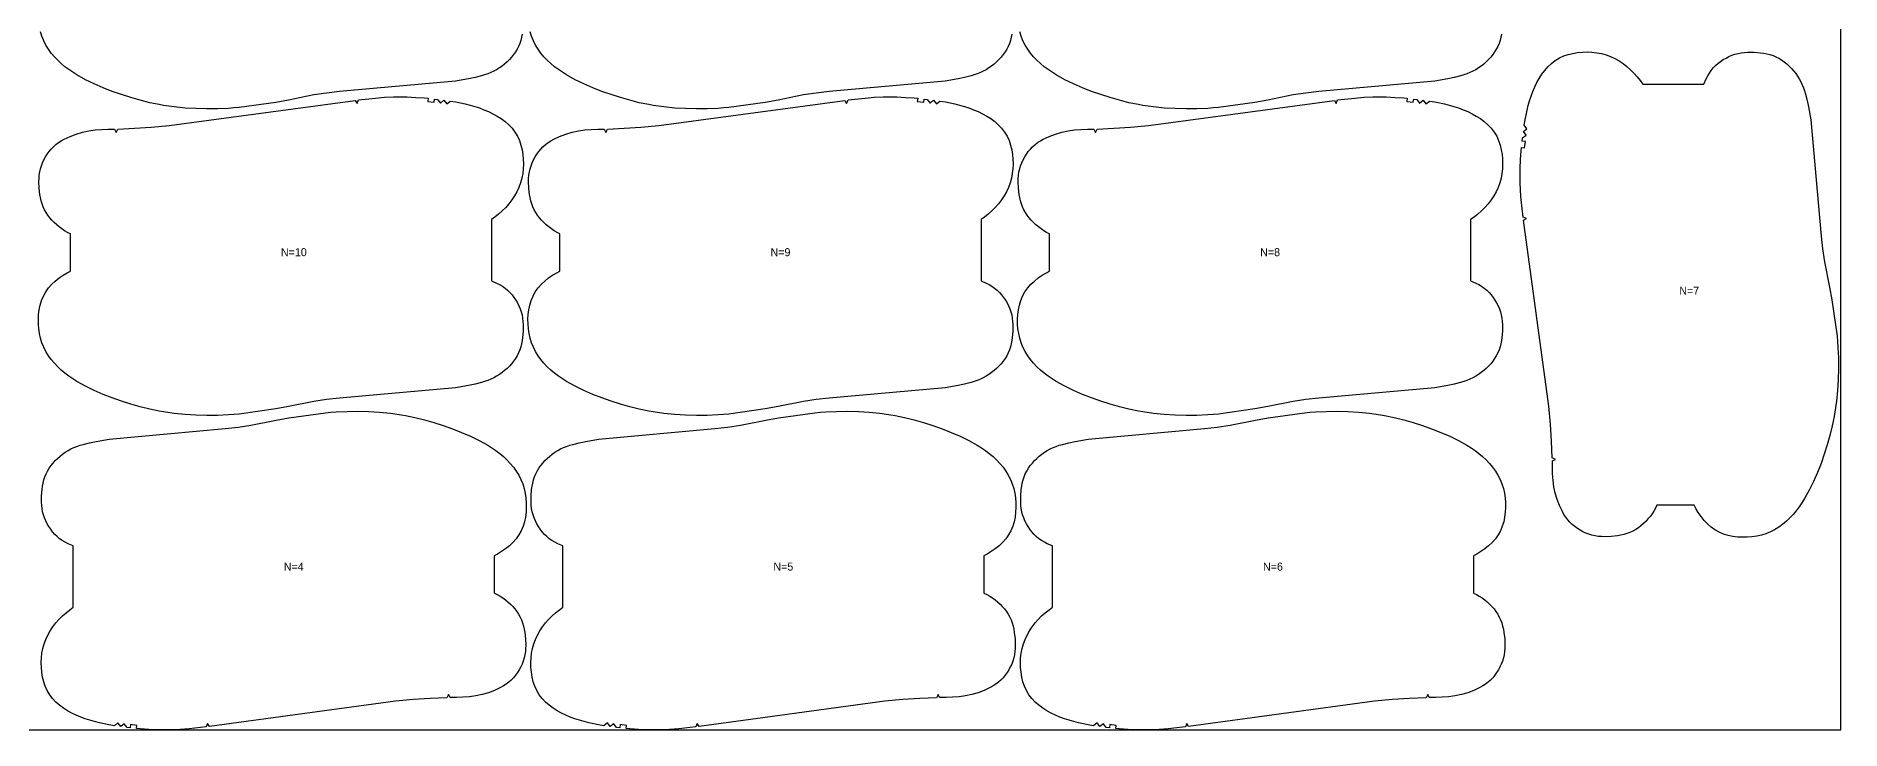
# Model space of a CAD drawing. Header units: inches. Extents: x 0 to 2044, y -95 to 1069.
# Drawn here: x 917 to 2044, y -95 to 338 of the extents above; entities that cross this region are included whole.
import ezdxf

# ---------------------------------------------------------------- set-up
doc = ezdxf.new("R2010")
doc.units = ezdxf.units.IN

msp = doc.modelspace()

# ---------------------------------------------------------------- linework, layer by layer
at = {"layer": '1'}
for points in [[(-0.2087, -94.9028), (2044.4475, -94.9028), (2044.4475, 1069.0008), (-0.2087, 1069.0008), (-0.2087, -94.9028)], [(1844.5877, 266.7785), (1844.7804, 268.9834), (1846.7647, 268.7327), (1847.2661, 272.7011), (1845.2819, 272.9518), (1845.5326, 274.9361), (1847.7676, 276.6696), (1846.0341, 278.9045), (1848.269, 280.638), (1846.5355, 282.8729), (1847.0893, 286.2461), (1848.345, 292.2256), (1849.093, 295.1886), (1849.9309, 298.1262), (1850.8675, 301.0298), (1851.9187, 303.8917), (1853.1012, 306.701), (1854.4263, 309.443), (1855.9016, 312.0981), (1857.5376, 314.6513), (1859.3491, 317.0862), (1861.3443, 319.3623), (1863.5269, 321.4393), (1865.9113, 323.2791), (1868.4824, 324.8226), (1871.2142, 326.0629), (1874.0511, 327.0176), (1876.9604, 327.7202), (1879.9146, 328.2002), (1882.8927, 328.4763), (1885.8755, 328.56), (1888.8653, 328.4413), (1891.8384, 328.106), (1894.7744, 327.5469), (1897.6658, 326.7502), (1900.4773, 325.7144), (1903.1995, 324.448), (1905.8167, 322.9719), (1908.3282, 321.302), (1910.7181, 319.4581), (1912.9798, 317.4559), (1915.1174, 315.3142), (1917.1361, 313.0529), (1919.0415, 310.6913), (1920.6108, 308.56), (1958.8334, 308.56), (1960.2469, 311.7849), (1961.1948, 313.6141), (1962.2372, 315.3818), (1963.3896, 317.0648), (1964.6677, 318.6399), (1966.0795, 320.0883), (1967.6092, 321.4174), (1969.2334, 322.6389), (1970.9287, 323.7646), (1972.6766, 324.8013), (1974.4728, 325.7331), (1976.3178, 326.5395), (1978.2122, 327.1998), (1980.1567, 327.7007), (1982.1377, 328.0552), (1984.1416, 328.2842), (1986.1548, 328.4084), (1990.1795, 328.4007), (1994.1901, 328.0734), (1996.1848, 327.7922), (1998.1639, 327.4153), (2000.1148, 326.9221), (2002.0247, 326.2924), (2003.8643, 325.5194), (2005.6471, 324.6041), (2007.3688, 323.558), (2009.0252, 322.3927), (2010.612, 321.12), (2012.125, 319.7514), (2013.5599, 318.2985), (2014.9125, 316.7729), (2016.191, 315.1671), (2017.3744, 313.499), (2018.4559, 311.7682), (2019.4288, 309.9746), (2020.2896, 308.1206), (2021.0491, 306.216), (2021.7211, 304.2734), (2022.3196, 302.3051), (2023.3448, 298.3192), (2024.1906, 294.2934), (2025.583, 286.175), (2032.1343, 213.6122), (2033.0276, 205.5699), (2034.2532, 197.5708), (2037.412, 181.7019), (2038.8532, 173.742), (2042.0257, 150.9922), (2042.3519, 147.6161), (2042.5861, 144.2306), (2042.8786, 137.4532), (2042.9475, 130.6705), (2042.7847, 123.8864), (2042.3799, 117.1129), (2041.7078, 110.3664), (2040.756, 103.6488), (2040.2802, 100.9641), (2039.049, 94.9799), (2037.5831, 89.043), (2035.9024, 83.1707), (2034.0409, 77.3552), (2032.0138, 71.5976), (2029.8037, 65.9121), (2027.377, 60.3115), (2024.6926, 54.8413), (2021.7095, 49.5403), (2020.0932, 46.968), (2018.3809, 44.4619), (2016.56, 42.0346), (2014.6223, 39.7035), (2012.5615, 37.4877), (2010.3718, 35.407), (2008.0485, 33.48), (2005.5975, 31.7225), (2003.0339, 30.1551), (2000.3582, 28.7934), (1997.585, 27.6591), (1994.7234, 26.7609), (1991.809, 26.0985), (1988.8496, 25.6586), (1985.8658, 25.4345), (1982.8819, 25.413), (1979.8959, 25.5839), (1976.9266, 25.9594), (1973.9944, 26.5588), (1971.1256, 27.4129), (1968.3517, 28.5561), (1965.7278, 30.008), (1963.2799, 31.7625), (1961.0254, 33.7612), (1958.9512, 35.9655), (1957.0549, 38.335), (1955.3298, 40.8289), (1953.7619, 43.4303), (1952.7159, 45.413), (1929.4676, 45.413), (1929.454, 45.3808), (1928.545, 43.554), (1927.5252, 41.7862), (1926.4014, 40.0773), (1925.1803, 38.4275), (1923.8824, 36.8551), (1922.4996, 35.3525), (1921.0358, 33.9314), (1919.4949, 32.6034), (1917.8806, 31.3805), (1916.1969, 30.2743), (1914.4475, 29.2967), (1912.6363, 28.4593), (1910.7498, 27.7626), (1908.8175, 27.2009), (1906.8529, 26.7544), (1904.8695, 26.403), (1900.8729, 25.9345), (1896.851, 25.7849), (1894.8346, 25.838), (1892.8239, 25.9961), (1890.8316, 26.2805), (1888.8706, 26.7125), (1886.9541, 27.3056), (1885.0818, 28.0464), (1883.2539, 28.9143), (1881.4705, 29.8887), (1879.7365, 30.9539), (1878.0703, 32.1173), (1876.4947, 33.3917), (1875.0327, 34.7893), (1873.6997, 36.3184), (1872.4887, 37.9597), (1871.3847, 39.6896), (1870.3728, 41.4841), (1868.5898, 45.1907), (1867.1183, 49.0297), (1865.9618, 52.9702), (1865.1239, 56.9818), (1864.6007, 60.9711), (1864.3129, 64.99), (1864.1841, 69.0289), (1864.138, 73.0782), (1866.1097, 74.0266), (1864.0598, 75.0822), (1863.548, 85.5426), (1862.868, 95.9933), (1861.8261, 107.255), (1846.1133, 223.4548), (1847.9945, 224.564), (1845.8758, 225.4403), (1844.6469, 236.1693), (1844.1822, 241.8031), (1843.9845, 247.4516), (1843.9467, 253.1091), (1843.9846, 255.8378), (1844.2461, 261.3103), (1844.5877, 266.7785)], [(1159.3145, 299.8598), (1161.5194, 299.6671), (1161.2687, 297.6828), (1165.2371, 297.1814), (1165.4879, 299.1656), (1167.4721, 298.9149), (1169.2056, 296.6799), (1171.4405, 298.4134), (1173.174, 296.1785), (1175.409, 297.912), (1178.7821, 297.3581), (1184.7616, 296.1025), (1187.7246, 295.3545), (1190.6623, 294.5165), (1193.5659, 293.58), (1196.4277, 292.5288), (1199.237, 291.3463), (1201.979, 290.0212), (1204.6341, 288.5459), (1207.1873, 286.9099), (1209.6222, 285.0983), (1211.8983, 283.1032), (1213.9753, 280.9206), (1215.8151, 278.5361), (1217.3586, 275.965), (1218.599, 273.2332), (1219.5537, 270.3964), (1220.2562, 267.4871), (1220.7362, 264.5329), (1221.0123, 261.5547), (1221.0961, 258.5719), (1220.9773, 255.5821), (1220.642, 252.6091), (1220.0829, 249.6731), (1219.2862, 246.7816), (1218.2504, 243.9702), (1216.984, 241.248), (1215.5079, 238.6307), (1213.838, 236.1193), (1211.9941, 233.7294), (1209.9919, 231.4677), (1207.8502, 229.33), (1205.5889, 227.3114), (1203.2273, 225.406), (1201.0961, 223.8367), (1201.0961, 185.614), (1204.321, 184.2006), (1206.1501, 183.2526), (1207.9178, 182.2103), (1209.6008, 181.0579), (1211.1759, 179.7797), (1212.6243, 178.368), (1213.9534, 176.8383), (1215.1749, 175.2141), (1216.3006, 173.5188), (1217.3373, 171.7709), (1218.2691, 169.9747), (1219.0755, 168.1297), (1219.7358, 166.2353), (1220.2367, 164.2908), (1220.5913, 162.3097), (1220.8202, 160.3059), (1220.9444, 158.2927), (1220.9367, 154.268), (1220.6094, 150.2573), (1220.3282, 148.2627), (1219.9513, 146.2836), (1219.4582, 144.3327), (1218.8284, 142.4228), (1218.0554, 140.5832), (1217.1401, 138.8004), (1216.094, 137.0787), (1214.9288, 135.4223), (1213.656, 133.8355), (1212.2874, 132.3225), (1210.8345, 130.8876), (1209.3089, 129.535), (1207.7032, 128.2564), (1206.035, 127.0731), (1204.3042, 125.9916), (1202.5107, 125.0187), (1200.6566, 124.1579), (1198.752, 123.3983), (1196.8094, 122.7264), (1194.8411, 122.1279), (1190.8552, 121.1027), (1186.8294, 120.2569), (1178.711, 118.8645), (1106.1482, 112.3132), (1098.1059, 111.4199), (1090.1068, 110.1943), (1074.2379, 107.0355), (1066.278, 105.5943), (1043.5282, 102.4218), (1040.1521, 102.0956), (1036.7666, 101.8614), (1029.9892, 101.5689), (1023.2065, 101.5), (1016.4224, 101.6628), (1009.6489, 102.0675), (1002.9025, 102.7397), (996.1848, 103.6915), (993.5001, 104.1673), (987.5159, 105.3985), (981.579, 106.8644), (975.7067, 108.5451), (969.8912, 110.4066), (964.1336, 112.4337), (958.4481, 114.6438), (952.8476, 117.0705), (947.3773, 119.7549), (942.0763, 122.738), (939.504, 124.3543), (936.9979, 126.0666), (934.5706, 127.8875), (932.2395, 129.8252), (930.0237, 131.886), (927.943, 134.0756), (926.016, 136.399), (924.2585, 138.85), (922.6911, 141.4135), (921.3294, 144.0893), (920.1951, 146.8625), (919.2969, 149.7241), (918.6346, 152.6385), (918.1946, 155.5979), (917.9705, 158.5817), (917.949, 161.5655), (918.1199, 164.5516), (918.4954, 167.5209), (919.0948, 170.4531), (919.9489, 173.3219), (921.0921, 176.0958), (922.544, 178.7197), (924.2985, 181.1676), (926.2972, 183.422), (928.5015, 185.4963), (930.871, 187.3926), (933.3649, 189.1176), (935.9663, 190.6856), (937.949, 191.7316), (937.949, 214.9799), (937.9168, 214.9935), (936.09, 215.9025), (934.3222, 216.9223), (932.6133, 218.046), (930.9635, 219.2672), (929.3911, 220.5651), (927.8885, 221.9479), (926.4674, 223.4117), (925.1395, 224.9526), (923.9165, 226.5669), (922.8104, 228.2506), (921.8327, 230), (920.9953, 231.8112), (920.2986, 233.6977), (919.7369, 235.63), (919.2904, 237.5945), (918.939, 239.578), (918.4705, 243.5746), (918.3209, 247.5965), (918.374, 249.6129), (918.5321, 251.6236), (918.8165, 253.6158), (919.2485, 255.5768), (919.8416, 257.4934), (920.5824, 259.3657), (921.4503, 261.1936), (922.4247, 262.977), (923.4899, 264.711), (924.6534, 266.3772), (925.9277, 267.9528), (927.3254, 269.4148), (928.8544, 270.7477), (930.4957, 271.9588), (932.2256, 273.0628), (934.0201, 274.0747), (937.7268, 275.8577), (941.5657, 277.3292), (945.5062, 278.4857), (949.5178, 279.3236), (953.5072, 279.8468), (957.526, 280.1346), (961.5649, 280.2633), (965.6143, 280.3094), (966.5627, 278.3378), (967.6182, 280.3877), (978.0786, 280.8995), (988.5294, 281.5795), (999.791, 282.6214), (1115.9908, 298.3341), (1117.1, 296.453), (1117.9763, 298.5717), (1128.7054, 299.8005), (1134.3391, 300.2653), (1139.9876, 300.463), (1145.6451, 300.5008), (1148.3738, 300.4629), (1153.8463, 300.2014), (1159.3145, 299.8598)], [(1465.2975, 299.8598), (1467.5024, 299.6671), (1467.2517, 297.6828), (1471.2201, 297.1814), (1471.4709, 299.1656), (1473.4551, 298.9149), (1475.1886, 296.6799), (1477.4235, 298.4134), (1479.157, 296.1785), (1481.392, 297.912), (1484.7651, 297.3581), (1490.7446, 296.1025), (1493.7076, 295.3545), (1496.6453, 294.5165), (1499.5489, 293.58), (1502.4107, 292.5288), (1505.22, 291.3463), (1507.962, 290.0212), (1510.6171, 288.5459), (1513.1703, 286.9099), (1515.6052, 285.0983), (1517.8813, 283.1032), (1519.9583, 280.9206), (1521.7981, 278.5361), (1523.3416, 275.965), (1524.582, 273.2332), (1525.5367, 270.3964), (1526.2392, 267.4871), (1526.7192, 264.5329), (1526.9953, 261.5547), (1527.0791, 258.5719), (1526.9603, 255.5821), (1526.625, 252.6091), (1526.0659, 249.6731), (1525.2692, 246.7816), (1524.2334, 243.9702), (1522.967, 241.248), (1521.4909, 238.6307), (1519.821, 236.1193), (1517.9771, 233.7294), (1515.9749, 231.4677), (1513.8332, 229.33), (1511.5719, 227.3114), (1509.2103, 225.406), (1507.0791, 223.8367), (1507.0791, 185.614), (1510.304, 184.2006), (1512.1331, 183.2526), (1513.9008, 182.2103), (1515.5838, 181.0579), (1517.1589, 179.7797), (1518.6073, 178.368), (1519.9364, 176.8383), (1521.1579, 175.2141), (1522.2836, 173.5188), (1523.3203, 171.7709), (1524.2521, 169.9747), (1525.0585, 168.1297), (1525.7188, 166.2353), (1526.2197, 164.2908), (1526.5743, 162.3097), (1526.8032, 160.3059), (1526.9274, 158.2927), (1526.9197, 154.268), (1526.5924, 150.2573), (1526.3112, 148.2627), (1525.9343, 146.2836), (1525.4412, 144.3327), (1524.8114, 142.4228), (1524.0384, 140.5832), (1523.1231, 138.8004), (1522.077, 137.0787), (1520.9118, 135.4223), (1519.639, 133.8355), (1518.2704, 132.3225), (1516.8175, 130.8876), (1515.2919, 129.535), (1513.6862, 128.2564), (1512.018, 127.0731), (1510.2872, 125.9916), (1508.4937, 125.0187), (1506.6396, 124.1579), (1504.735, 123.3983), (1502.7924, 122.7264), (1500.8241, 122.1279), (1496.8382, 121.1027), (1492.8124, 120.2569), (1484.694, 118.8645), (1412.1312, 112.3132), (1404.0889, 111.4199), (1396.0898, 110.1943), (1380.2209, 107.0355), (1372.261, 105.5943), (1349.5112, 102.4218), (1346.1351, 102.0956), (1342.7496, 101.8614), (1335.9722, 101.5689), (1329.1895, 101.5), (1322.4054, 101.6628), (1315.6319, 102.0675), (1308.8855, 102.7397), (1302.1678, 103.6915), (1299.4831, 104.1673), (1293.4989, 105.3985), (1287.562, 106.8644), (1281.6897, 108.5451), (1275.8742, 110.4066), (1270.1166, 112.4337), (1264.4311, 114.6438), (1258.8306, 117.0705), (1253.3603, 119.7549), (1248.0593, 122.738), (1245.487, 124.3543), (1242.9809, 126.0666), (1240.5536, 127.8875), (1238.2225, 129.8252), (1236.0067, 131.886), (1233.926, 134.0756), (1231.999, 136.399), (1230.2415, 138.85), (1228.6741, 141.4135), (1227.3124, 144.0893), (1226.1781, 146.8625), (1225.2799, 149.7241), (1224.6176, 152.6385), (1224.1776, 155.5979), (1223.9535, 158.5817), (1223.932, 161.5655), (1224.1029, 164.5516), (1224.4784, 167.5209), (1225.0778, 170.4531), (1225.9319, 173.3219), (1227.0751, 176.0958), (1228.527, 178.7197), (1230.2815, 181.1676), (1232.2802, 183.422), (1234.4845, 185.4963), (1236.854, 187.3926), (1239.3479, 189.1176), (1241.9493, 190.6856), (1243.932, 191.7316), (1243.932, 214.9799), (1243.8998, 214.9935), (1242.073, 215.9025), (1240.3052, 216.9223), (1238.5963, 218.046), (1236.9465, 219.2672), (1235.3741, 220.5651), (1233.8715, 221.9479), (1232.4504, 223.4117), (1231.1225, 224.9526), (1229.8995, 226.5669), (1228.7934, 228.2506), (1227.8157, 230), (1226.9783, 231.8112), (1226.2816, 233.6977), (1225.7199, 235.63), (1225.2734, 237.5945), (1224.922, 239.578), (1224.4535, 243.5746), (1224.3039, 247.5965), (1224.357, 249.6129), (1224.5151, 251.6236), (1224.7995, 253.6158), (1225.2315, 255.5768), (1225.8246, 257.4934), (1226.5654, 259.3657), (1227.4333, 261.1936), (1228.4077, 262.977), (1229.4729, 264.711), (1230.6364, 266.3772), (1231.9107, 267.9528), (1233.3084, 269.4148), (1234.8374, 270.7477), (1236.4787, 271.9588), (1238.2086, 273.0628), (1240.0031, 274.0747), (1243.7098, 275.8577), (1247.5487, 277.3292), (1251.4892, 278.4857), (1255.5008, 279.3236), (1259.4902, 279.8468), (1263.509, 280.1346), (1267.5479, 280.2633), (1271.5973, 280.3094), (1272.5457, 278.3378), (1273.6012, 280.3877), (1284.0616, 280.8995), (1294.5124, 281.5795), (1305.774, 282.6214), (1421.9738, 298.3341), (1423.083, 296.453), (1423.9593, 298.5717), (1434.6884, 299.8005), (1440.3221, 300.2653), (1445.9706, 300.463), (1451.6281, 300.5008), (1454.3568, 300.4629), (1459.8293, 300.2014), (1465.2975, 299.8598)], [(1771.2805, 299.8598), (1773.4854, 299.6671), (1773.2347, 297.6828), (1777.2031, 297.1814), (1777.4539, 299.1656), (1779.4381, 298.9149), (1781.1716, 296.6799), (1783.4065, 298.4134), (1785.14, 296.1785), (1787.375, 297.912), (1790.7481, 297.3581), (1796.7276, 296.1025), (1799.6906, 295.3545), (1802.6283, 294.5165), (1805.5319, 293.58), (1808.3937, 292.5288), (1811.203, 291.3463), (1813.945, 290.0212), (1816.6001, 288.5459), (1819.1533, 286.9099), (1821.5882, 285.0983), (1823.8643, 283.1032), (1825.9413, 280.9206), (1827.7811, 278.5361), (1829.3246, 275.965), (1830.565, 273.2332), (1831.5197, 270.3964), (1832.2222, 267.4871), (1832.7022, 264.5329), (1832.9783, 261.5547), (1833.0621, 258.5719), (1832.9433, 255.5821), (1832.608, 252.6091), (1832.0489, 249.6731), (1831.2522, 246.7816), (1830.2164, 243.9702), (1828.95, 241.248), (1827.4739, 238.6307), (1825.804, 236.1193), (1823.9601, 233.7294), (1821.9579, 231.4677), (1819.8162, 229.33), (1817.5549, 227.3114), (1815.1933, 225.406), (1813.0621, 223.8367), (1813.0621, 185.614), (1816.287, 184.2006), (1818.1161, 183.2526), (1819.8838, 182.2103), (1821.5668, 181.0579), (1823.1419, 179.7797), (1824.5903, 178.368), (1825.9194, 176.8383), (1827.1409, 175.2141), (1828.2666, 173.5188), (1829.3033, 171.7709), (1830.2351, 169.9747), (1831.0415, 168.1297), (1831.7018, 166.2353), (1832.2027, 164.2908), (1832.5573, 162.3097), (1832.7862, 160.3059), (1832.9104, 158.2927), (1832.9027, 154.268), (1832.5754, 150.2573), (1832.2942, 148.2627), (1831.9173, 146.2836), (1831.4242, 144.3327), (1830.7944, 142.4228), (1830.0214, 140.5832), (1829.1061, 138.8004), (1828.06, 137.0787), (1826.8948, 135.4223), (1825.622, 133.8355), (1824.2534, 132.3225), (1822.8005, 130.8876), (1821.2749, 129.535), (1819.6692, 128.2564), (1818.001, 127.0731), (1816.2702, 125.9916), (1814.4767, 125.0187), (1812.6226, 124.1579), (1810.718, 123.3983), (1808.7754, 122.7264), (1806.8071, 122.1279), (1802.8212, 121.1027), (1798.7954, 120.2569), (1790.677, 118.8645), (1718.1142, 112.3132), (1710.0719, 111.4199), (1702.0728, 110.1943), (1686.2039, 107.0355), (1678.244, 105.5943), (1655.4942, 102.4218), (1652.1181, 102.0956), (1648.7326, 101.8614), (1641.9552, 101.5689), (1635.1725, 101.5), (1628.3884, 101.6628), (1621.6149, 102.0675), (1614.8685, 102.7397), (1608.1508, 103.6915), (1605.4661, 104.1673), (1599.4819, 105.3985), (1593.545, 106.8644), (1587.6727, 108.5451), (1581.8572, 110.4066), (1576.0996, 112.4337), (1570.4141, 114.6438), (1564.8136, 117.0705), (1559.3433, 119.7549), (1554.0423, 122.738), (1551.47, 124.3543), (1548.9639, 126.0666), (1546.5366, 127.8875), (1544.2055, 129.8252), (1541.9897, 131.886), (1539.909, 134.0756), (1537.982, 136.399), (1536.2245, 138.85), (1534.6571, 141.4135), (1533.2954, 144.0893), (1532.1611, 146.8625), (1531.2629, 149.7241), (1530.6006, 152.6385), (1530.1606, 155.5979), (1529.9365, 158.5817), (1529.915, 161.5655), (1530.0859, 164.5516), (1530.4614, 167.5209), (1531.0608, 170.4531), (1531.9149, 173.3219), (1533.0581, 176.0958), (1534.51, 178.7197), (1536.2645, 181.1676), (1538.2632, 183.422), (1540.4675, 185.4963), (1542.837, 187.3926), (1545.3309, 189.1176), (1547.9323, 190.6856), (1549.915, 191.7316), (1549.915, 214.9799), (1549.8828, 214.9935), (1548.056, 215.9025), (1546.2882, 216.9223), (1544.5793, 218.046), (1542.9295, 219.2672), (1541.3571, 220.5651), (1539.8545, 221.9479), (1538.4334, 223.4117), (1537.1055, 224.9526), (1535.8825, 226.5669), (1534.7764, 228.2506), (1533.7987, 230), (1532.9613, 231.8112), (1532.2646, 233.6977), (1531.7029, 235.63), (1531.2564, 237.5945), (1530.905, 239.578), (1530.4365, 243.5746), (1530.2869, 247.5965), (1530.34, 249.6129), (1530.4981, 251.6236), (1530.7825, 253.6158), (1531.2145, 255.5768), (1531.8076, 257.4934), (1532.5484, 259.3657), (1533.4163, 261.1936), (1534.3907, 262.977), (1535.4559, 264.711), (1536.6194, 266.3772), (1537.8937, 267.9528), (1539.2914, 269.4148), (1540.8204, 270.7477), (1542.4617, 271.9588), (1544.1916, 273.0628), (1545.9861, 274.0747), (1549.6928, 275.8577), (1553.5317, 277.3292), (1557.4722, 278.4857), (1561.4838, 279.3236), (1565.4732, 279.8468), (1569.492, 280.1346), (1573.5309, 280.2633), (1577.5803, 280.3094), (1578.5287, 278.3378), (1579.5842, 280.3877), (1590.0446, 280.8995), (1600.4954, 281.5795), (1611.757, 282.6214), (1727.9568, 298.3341), (1729.066, 296.453), (1729.9423, 298.5717), (1740.6714, 299.8005), (1746.3051, 300.2653), (1751.9536, 300.463), (1757.6111, 300.5008), (1760.3398, 300.4629), (1765.8123, 300.2014), (1771.2805, 299.8598)], [(981.5219, -94.2618), (979.3169, -94.0691), (979.5677, -92.0849), (975.5992, -91.5834), (975.3485, -93.5676), (973.3643, -93.3169), (971.6308, -91.082), (969.3958, -92.8155), (967.6623, -90.5805), (965.4274, -92.314), (962.0542, -91.7602), (956.0748, -90.5045), (953.1118, -89.7565), (950.1741, -88.9186), (947.2705, -87.9821), (944.4087, -86.9308), (941.5993, -85.7483), (938.8573, -84.4232), (936.2022, -82.948), (933.6491, -81.312), (931.2141, -79.5004), (928.938, -77.5052), (926.8611, -75.3226), (925.0213, -72.9382), (923.4778, -70.3671), (922.2374, -67.6353), (921.2827, -64.7984), (920.5802, -61.8892), (920.1002, -58.9349), (919.8241, -55.9568), (919.7403, -52.974), (919.859, -49.9842), (920.1943, -47.0111), (920.7534, -44.0752), (921.5502, -41.1837), (922.586, -38.3722), (923.8524, -35.6501), (925.3284, -33.0328), (926.9984, -30.5214), (928.8423, -28.1315), (930.8444, -25.8698), (932.9861, -23.7321), (935.2474, -21.7134), (937.609, -19.808), (939.7403, -18.2388), (939.7403, 19.9839), (936.5154, 21.3974), (934.6863, 22.3453), (932.9186, 23.3876), (931.2355, 24.54), (929.6604, 25.8182), (928.2121, 27.23), (926.883, 28.7597), (925.6615, 30.3838), (924.5357, 32.0792), (923.4991, 33.827), (922.5672, 35.6232), (921.7608, 37.4683), (921.1005, 39.3627), (920.5996, 41.3072), (920.2451, 43.2882), (920.0162, 45.2921), (919.892, 47.3053), (919.8997, 51.33), (920.2269, 55.3406), (920.5081, 57.3352), (920.885, 59.3143), (921.3782, 61.2652), (922.008, 63.1752), (922.781, 65.0148), (923.6963, 66.7975), (924.7424, 68.5192), (925.9076, 70.1756), (927.1804, 71.7625), (928.549, 73.2755), (930.0019, 74.7104), (931.5275, 76.0629), (933.1332, 77.3415), (934.8014, 78.5249), (936.5321, 79.6064), (938.3257, 80.5792), (940.1798, 81.4401), (942.0844, 82.1996), (944.027, 82.8716), (945.9952, 83.4701), (949.9811, 84.4953), (954.0069, 85.341), (962.1254, 86.7335), (1034.6881, 93.2848), (1042.7305, 94.1781), (1050.7295, 95.4037), (1066.5984, 98.5624), (1074.5583, 100.0036), (1097.3082, 103.1762), (1100.6843, 103.5024), (1104.0698, 103.7365), (1110.8471, 104.029), (1117.6299, 104.098), (1124.4139, 103.9351), (1131.1874, 103.5304), (1137.9339, 102.8583), (1144.6516, 101.9065), (1147.3362, 101.4307), (1153.3205, 100.1995), (1159.2573, 98.7335), (1165.1296, 97.0528), (1170.9451, 95.1914), (1176.7027, 93.1643), (1182.3883, 90.9541), (1187.9888, 88.5275), (1193.4591, 85.8431), (1198.7601, 82.86), (1201.3323, 81.2437), (1203.8384, 79.5314), (1206.2657, 77.7104), (1208.5969, 75.7728), (1210.8126, 73.712), (1212.8933, 71.5223), (1214.8204, 69.1989), (1216.5779, 66.748), (1218.1453, 64.1844), (1219.5069, 61.5086), (1220.6413, 58.7354), (1221.5395, 55.8738), (1222.2018, 52.9594), (1222.6417, 50.0001), (1222.8659, 47.0163), (1222.8874, 44.0324), (1222.7165, 41.0464), (1222.341, 38.0771), (1221.7415, 35.1448), (1220.8875, 32.276), (1219.7442, 29.5022), (1218.2924, 26.8783), (1216.5378, 24.4304), (1214.5391, 22.1759), (1212.3348, 20.1017), (1209.9653, 18.2054), (1207.4715, 16.4803), (1204.87, 14.9123), (1202.8874, 13.8664), (1202.8874, -9.3819), (1202.9196, -9.3955), (1204.7463, -10.3045), (1206.5142, -11.3243), (1208.223, -12.4481), (1209.8729, -13.6692), (1211.4452, -14.9671), (1212.9478, -16.3499), (1214.369, -17.8137), (1215.6969, -19.3546), (1216.9198, -20.9689), (1218.026, -22.6526), (1219.0036, -24.402), (1219.841, -26.2132), (1220.5378, -28.0997), (1221.0994, -30.032), (1221.5459, -31.9966), (1221.8973, -33.9801), (1222.3658, -37.9766), (1222.5155, -41.9986), (1222.4624, -44.0149), (1222.3043, -46.0256), (1222.0198, -48.0179), (1221.5878, -49.9789), (1220.9948, -51.8954), (1220.2539, -53.7677), (1219.386, -55.5957), (1218.4117, -57.379), (1217.3464, -59.113), (1216.183, -60.7793), (1214.9086, -62.3548), (1213.511, -63.8168), (1211.982, -65.1498), (1210.3406, -66.3608), (1208.6108, -67.4648), (1206.8162, -68.4767), (1203.1096, -70.2597), (1199.2707, -71.7313), (1195.3302, -72.8878), (1191.3185, -73.7256), (1187.3292, -74.2488), (1183.3103, -74.5366), (1179.2714, -74.6654), (1175.2221, -74.7115), (1174.2737, -72.7398), (1173.2182, -74.7898), (1162.7578, -75.3015), (1152.307, -75.9816), (1141.0453, -77.0234), (1024.8456, -92.7362), (1023.7363, -90.855), (1022.8601, -92.9737), (1012.131, -94.2026), (1006.4973, -94.6674), (1000.8488, -94.8651), (995.1913, -94.9028), (992.4625, -94.865), (986.99, -94.6035), (981.5219, -94.2618)], [(1287.5049, -94.2618), (1285.2999, -94.0691), (1285.5507, -92.0849), (1281.5822, -91.5834), (1281.3315, -93.5676), (1279.3473, -93.3169), (1277.6138, -91.082), (1275.3788, -92.8155), (1273.6453, -90.5805), (1271.4104, -92.314), (1268.0372, -91.7602), (1262.0578, -90.5045), (1259.0948, -89.7565), (1256.1571, -88.9186), (1253.2535, -87.9821), (1250.3917, -86.9308), (1247.5823, -85.7483), (1244.8403, -84.4232), (1242.1852, -82.948), (1239.6321, -81.312), (1237.1971, -79.5004), (1234.921, -77.5052), (1232.8441, -75.3226), (1231.0043, -72.9382), (1229.4608, -70.3671), (1228.2204, -67.6353), (1227.2657, -64.7984), (1226.5632, -61.8892), (1226.0832, -58.9349), (1225.8071, -55.9568), (1225.7233, -52.974), (1225.842, -49.9842), (1226.1773, -47.0111), (1226.7364, -44.0752), (1227.5332, -41.1837), (1228.569, -38.3722), (1229.8354, -35.6501), (1231.3114, -33.0328), (1232.9814, -30.5214), (1234.8253, -28.1315), (1236.8274, -25.8698), (1238.9691, -23.7321), (1241.2304, -21.7134), (1243.592, -19.808), (1245.7233, -18.2388), (1245.7233, 19.9839), (1242.4984, 21.3974), (1240.6693, 22.3453), (1238.9016, 23.3876), (1237.2185, 24.54), (1235.6434, 25.8182), (1234.1951, 27.23), (1232.866, 28.7597), (1231.6445, 30.3838), (1230.5187, 32.0792), (1229.4821, 33.827), (1228.5502, 35.6232), (1227.7438, 37.4683), (1227.0835, 39.3627), (1226.5826, 41.3072), (1226.2281, 43.2882), (1225.9992, 45.2921), (1225.875, 47.3053), (1225.8827, 51.33), (1226.2099, 55.3406), (1226.4911, 57.3352), (1226.868, 59.3143), (1227.3612, 61.2652), (1227.991, 63.1752), (1228.764, 65.0148), (1229.6793, 66.7975), (1230.7254, 68.5192), (1231.8906, 70.1756), (1233.1634, 71.7625), (1234.532, 73.2755), (1235.9849, 74.7104), (1237.5105, 76.0629), (1239.1162, 77.3415), (1240.7844, 78.5249), (1242.5151, 79.6064), (1244.3087, 80.5792), (1246.1628, 81.4401), (1248.0674, 82.1996), (1250.01, 82.8716), (1251.9782, 83.4701), (1255.9641, 84.4953), (1259.9899, 85.341), (1268.1084, 86.7335), (1340.6711, 93.2848), (1348.7135, 94.1781), (1356.7125, 95.4037), (1372.5814, 98.5624), (1380.5413, 100.0036), (1403.2912, 103.1762), (1406.6673, 103.5024), (1410.0528, 103.7365), (1416.8301, 104.029), (1423.6129, 104.098), (1430.3969, 103.9351), (1437.1704, 103.5304), (1443.9169, 102.8583), (1450.6346, 101.9065), (1453.3192, 101.4307), (1459.3035, 100.1995), (1465.2403, 98.7335), (1471.1126, 97.0528), (1476.9281, 95.1914), (1482.6857, 93.1643), (1488.3713, 90.9541), (1493.9718, 88.5275), (1499.4421, 85.8431), (1504.7431, 82.86), (1507.3153, 81.2437), (1509.8214, 79.5314), (1512.2487, 77.7104), (1514.5799, 75.7728), (1516.7956, 73.712), (1518.8763, 71.5223), (1520.8034, 69.1989), (1522.5609, 66.748), (1524.1283, 64.1844), (1525.4899, 61.5086), (1526.6243, 58.7354), (1527.5225, 55.8738), (1528.1848, 52.9594), (1528.6247, 50.0001), (1528.8489, 47.0163), (1528.8704, 44.0324), (1528.6995, 41.0464), (1528.324, 38.0771), (1527.7245, 35.1448), (1526.8705, 32.276), (1525.7272, 29.5022), (1524.2754, 26.8783), (1522.5208, 24.4304), (1520.5221, 22.1759), (1518.3178, 20.1017), (1515.9483, 18.2054), (1513.4545, 16.4803), (1510.853, 14.9123), (1508.8704, 13.8664), (1508.8704, -9.3819), (1508.9026, -9.3955), (1510.7293, -10.3045), (1512.4972, -11.3243), (1514.206, -12.4481), (1515.8559, -13.6692), (1517.4282, -14.9671), (1518.9308, -16.3499), (1520.352, -17.8137), (1521.6799, -19.3546), (1522.9028, -20.9689), (1524.009, -22.6526), (1524.9866, -24.402), (1525.824, -26.2132), (1526.5208, -28.0997), (1527.0824, -30.032), (1527.5289, -31.9966), (1527.8803, -33.9801), (1528.3488, -37.9766), (1528.4985, -41.9986), (1528.4454, -44.0149), (1528.2873, -46.0256), (1528.0028, -48.0179), (1527.5708, -49.9789), (1526.9778, -51.8954), (1526.2369, -53.7677), (1525.369, -55.5957), (1524.3947, -57.379), (1523.3294, -59.113), (1522.166, -60.7793), (1520.8916, -62.3548), (1519.494, -63.8168), (1517.965, -65.1498), (1516.3236, -66.3608), (1514.5938, -67.4648), (1512.7992, -68.4767), (1509.0926, -70.2597), (1505.2537, -71.7313), (1501.3132, -72.8878), (1497.3015, -73.7256), (1493.3122, -74.2488), (1489.2933, -74.5366), (1485.2544, -74.6654), (1481.2051, -74.7115), (1480.2567, -72.7398), (1479.2012, -74.7898), (1468.7408, -75.3015), (1458.29, -75.9816), (1447.0283, -77.0234), (1330.8286, -92.7362), (1329.7193, -90.855), (1328.8431, -92.9737), (1318.114, -94.2026), (1312.4803, -94.6674), (1306.8318, -94.8651), (1301.1743, -94.9028), (1298.4455, -94.865), (1292.973, -94.6035), (1287.5049, -94.2618)], [(1593.4879, -94.2618), (1591.2829, -94.0691), (1591.5337, -92.0849), (1587.5652, -91.5834), (1587.3145, -93.5676), (1585.3303, -93.3169), (1583.5968, -91.082), (1581.3618, -92.8155), (1579.6283, -90.5805), (1577.3934, -92.314), (1574.0202, -91.7602), (1568.0408, -90.5045), (1565.0778, -89.7565), (1562.1401, -88.9186), (1559.2365, -87.9821), (1556.3747, -86.9308), (1553.5653, -85.7483), (1550.8233, -84.4232), (1548.1682, -82.948), (1545.6151, -81.312), (1543.1801, -79.5004), (1540.904, -77.5052), (1538.8271, -75.3226), (1536.9873, -72.9382), (1535.4438, -70.3671), (1534.2034, -67.6353), (1533.2487, -64.7984), (1532.5462, -61.8892), (1532.0662, -58.9349), (1531.7901, -55.9568), (1531.7063, -52.974), (1531.825, -49.9842), (1532.1603, -47.0111), (1532.7194, -44.0752), (1533.5162, -41.1837), (1534.552, -38.3722), (1535.8184, -35.6501), (1537.2944, -33.0328), (1538.9644, -30.5214), (1540.8083, -28.1315), (1542.8104, -25.8698), (1544.9521, -23.7321), (1547.2134, -21.7134), (1549.575, -19.808), (1551.7063, -18.2388), (1551.7063, 19.9839), (1548.4814, 21.3974), (1546.6523, 22.3453), (1544.8846, 23.3876), (1543.2015, 24.54), (1541.6264, 25.8182), (1540.1781, 27.23), (1538.849, 28.7597), (1537.6275, 30.3838), (1536.5017, 32.0792), (1535.4651, 33.827), (1534.5332, 35.6232), (1533.7268, 37.4683), (1533.0665, 39.3627), (1532.5656, 41.3072), (1532.2111, 43.2882), (1531.9822, 45.2921), (1531.858, 47.3053), (1531.8657, 51.33), (1532.1929, 55.3406), (1532.4741, 57.3352), (1532.851, 59.3143), (1533.3442, 61.2652), (1533.974, 63.1752), (1534.747, 65.0148), (1535.6623, 66.7975), (1536.7084, 68.5192), (1537.8736, 70.1756), (1539.1464, 71.7625), (1540.515, 73.2755), (1541.9679, 74.7104), (1543.4935, 76.0629), (1545.0992, 77.3415), (1546.7674, 78.5249), (1548.4981, 79.6064), (1550.2917, 80.5792), (1552.1458, 81.4401), (1554.0504, 82.1996), (1555.993, 82.8716), (1557.9612, 83.4701), (1561.9471, 84.4953), (1565.9729, 85.341), (1574.0914, 86.7335), (1646.6541, 93.2848), (1654.6965, 94.1781), (1662.6955, 95.4037), (1678.5644, 98.5624), (1686.5243, 100.0036), (1709.2742, 103.1762), (1712.6503, 103.5024), (1716.0358, 103.7365), (1722.8131, 104.029), (1729.5959, 104.098), (1736.3799, 103.9351), (1743.1534, 103.5304), (1749.8999, 102.8583), (1756.6176, 101.9065), (1759.3022, 101.4307), (1765.2865, 100.1995), (1771.2233, 98.7335), (1777.0956, 97.0528), (1782.9111, 95.1914), (1788.6687, 93.1643), (1794.3543, 90.9541), (1799.9548, 88.5275), (1805.4251, 85.8431), (1810.7261, 82.86), (1813.2983, 81.2437), (1815.8044, 79.5314), (1818.2317, 77.7104), (1820.5629, 75.7728), (1822.7786, 73.712), (1824.8593, 71.5223), (1826.7864, 69.1989), (1828.5439, 66.748), (1830.1113, 64.1844), (1831.4729, 61.5086), (1832.6073, 58.7354), (1833.5055, 55.8738), (1834.1678, 52.9594), (1834.6077, 50.0001), (1834.8319, 47.0163), (1834.8534, 44.0324), (1834.6825, 41.0464), (1834.307, 38.0771), (1833.7075, 35.1448), (1832.8535, 32.276), (1831.7102, 29.5022), (1830.2584, 26.8783), (1828.5038, 24.4304), (1826.5051, 22.1759), (1824.3008, 20.1017), (1821.9313, 18.2054), (1819.4375, 16.4803), (1816.836, 14.9123), (1814.8534, 13.8664), (1814.8534, -9.3819), (1814.8856, -9.3955), (1816.7123, -10.3045), (1818.4802, -11.3243), (1820.189, -12.4481), (1821.8389, -13.6692), (1823.4112, -14.9671), (1824.9138, -16.3499), (1826.335, -17.8137), (1827.6629, -19.3546), (1828.8858, -20.9689), (1829.992, -22.6526), (1830.9696, -24.402), (1831.807, -26.2132), (1832.5038, -28.0997), (1833.0654, -30.032), (1833.5119, -31.9966), (1833.8633, -33.9801), (1834.3318, -37.9766), (1834.4815, -41.9986), (1834.4284, -44.0149), (1834.2703, -46.0256), (1833.9858, -48.0179), (1833.5538, -49.9789), (1832.9608, -51.8954), (1832.2199, -53.7677), (1831.352, -55.5957), (1830.3777, -57.379), (1829.3124, -59.113), (1828.149, -60.7793), (1826.8746, -62.3548), (1825.477, -63.8168), (1823.948, -65.1498), (1822.3066, -66.3608), (1820.5768, -67.4648), (1818.7822, -68.4767), (1815.0756, -70.2597), (1811.2367, -71.7313), (1807.2962, -72.8878), (1803.2845, -73.7256), (1799.2952, -74.2488), (1795.2763, -74.5366), (1791.2374, -74.6654), (1787.1881, -74.7115), (1786.2397, -72.7398), (1785.1842, -74.7898), (1774.7238, -75.3015), (1764.273, -75.9816), (1753.0113, -77.0234), (1636.8116, -92.7362), (1635.7023, -90.855), (1634.8261, -92.9737), (1624.097, -94.2026), (1618.4633, -94.6674), (1612.8148, -94.8651), (1607.1573, -94.9028), (1604.4285, -94.865), (1598.956, -94.6035), (1593.4879, -94.2618)]]:
    msp.add_lwpolyline(points, close=True, dxfattribs=at)
for points in [[(1220.3282, 339.7627), (1219.9513, 337.7836), (1219.4582, 335.8327), (1218.8284, 333.9228), (1218.0554, 332.0832), (1217.1401, 330.3004), (1216.094, 328.5787), (1214.9288, 326.9223), (1213.656, 325.3355), (1212.2874, 323.8225), (1210.8345, 322.3876), (1209.3089, 321.035), (1207.7032, 319.7564), (1206.035, 318.5731), (1204.3042, 317.4916), (1202.5107, 316.5187), (1200.6566, 315.6579), (1198.752, 314.8983), (1196.8094, 314.2264), (1194.8411, 313.6279), (1190.8552, 312.6027), (1186.8294, 311.7569), (1178.711, 310.3645), (1106.1482, 303.8132), (1098.1059, 302.9199), (1090.1068, 301.6943), (1074.2379, 298.5355), (1066.278, 297.0943), (1043.5282, 293.9218), (1040.1521, 293.5956), (1036.7666, 293.3614), (1029.9892, 293.0689), (1023.2065, 293), (1016.4224, 293.1628), (1009.6489, 293.5675), (1002.9025, 294.2397), (996.1848, 295.1915), (993.5001, 295.6673), (987.5159, 296.8985), (981.579, 298.3644), (975.7067, 300.0451), (969.8912, 301.9066), (964.1336, 303.9337), (958.4481, 306.1438), (952.8476, 308.5705), (947.3773, 311.2549), (942.0763, 314.238), (939.504, 315.8543), (936.9979, 317.5666), (934.5706, 319.3875), (932.2395, 321.3252), (930.0237, 323.386), (927.943, 325.5756), (926.016, 327.899), (924.2585, 330.35), (922.6911, 332.9135), (921.3294, 335.5893), (920.1951, 338.3625), (919.2969, 341.2241)], [(1526.3112, 339.7627), (1525.9343, 337.7836), (1525.4412, 335.8327), (1524.8114, 333.9228), (1524.0384, 332.0832), (1523.1231, 330.3004), (1522.077, 328.5787), (1520.9118, 326.9223), (1519.639, 325.3355), (1518.2704, 323.8225), (1516.8175, 322.3876), (1515.2919, 321.035), (1513.6862, 319.7564), (1512.018, 318.5731), (1510.2872, 317.4916), (1508.4937, 316.5187), (1506.6396, 315.6579), (1504.735, 314.8983), (1502.7924, 314.2264), (1500.8241, 313.6279), (1496.8382, 312.6027), (1492.8124, 311.7569), (1484.694, 310.3645), (1412.1312, 303.8132), (1404.0889, 302.9199), (1396.0898, 301.6943), (1380.2209, 298.5355), (1372.261, 297.0943), (1349.5112, 293.9218), (1346.1351, 293.5956), (1342.7496, 293.3614), (1335.9722, 293.0689), (1329.1895, 293), (1322.4054, 293.1628), (1315.6319, 293.5675), (1308.8855, 294.2397), (1302.1678, 295.1915), (1299.4831, 295.6673), (1293.4989, 296.8985), (1287.562, 298.3644), (1281.6897, 300.0451), (1275.8742, 301.9066), (1270.1166, 303.9337), (1264.4311, 306.1438), (1258.8306, 308.5705), (1253.3603, 311.2549), (1248.0593, 314.238), (1245.487, 315.8543), (1242.9809, 317.5666), (1240.5536, 319.3875), (1238.2225, 321.3252), (1236.0067, 323.386), (1233.926, 325.5756), (1231.999, 327.899), (1230.2415, 330.35), (1228.6741, 332.9135), (1227.3124, 335.5893), (1226.1781, 338.3625), (1225.2799, 341.2241)], [(1832.2942, 339.7627), (1831.9173, 337.7836), (1831.4242, 335.8327), (1830.7944, 333.9228), (1830.0214, 332.0832), (1829.1061, 330.3004), (1828.06, 328.5787), (1826.8948, 326.9223), (1825.622, 325.3355), (1824.2534, 323.8225), (1822.8005, 322.3876), (1821.2749, 321.035), (1819.6692, 319.7564), (1818.001, 318.5731), (1816.2702, 317.4916), (1814.4767, 316.5187), (1812.6226, 315.6579), (1810.718, 314.8983), (1808.7754, 314.2264), (1806.8071, 313.6279), (1802.8212, 312.6027), (1798.7954, 311.7569), (1790.677, 310.3645), (1718.1142, 303.8132), (1710.0719, 302.9199), (1702.0728, 301.6943), (1686.2039, 298.5355), (1678.244, 297.0943), (1655.4942, 293.9218), (1652.1181, 293.5956), (1648.7326, 293.3614), (1641.9552, 293.0689), (1635.1725, 293), (1628.3884, 293.1628), (1621.6149, 293.5675), (1614.8685, 294.2397), (1608.1508, 295.1915), (1605.4661, 295.6673), (1599.4819, 296.8985), (1593.545, 298.3644), (1587.6727, 300.0451), (1581.8572, 301.9066), (1576.0996, 303.9337), (1570.4141, 306.1438), (1564.8136, 308.5705), (1559.3433, 311.2549), (1554.0423, 314.238), (1551.47, 315.8543), (1548.9639, 317.5666), (1546.5366, 319.3875), (1544.2055, 321.3252), (1541.9897, 323.386), (1539.909, 325.5756), (1537.982, 327.899), (1536.2245, 330.35), (1534.6571, 332.9135), (1533.2954, 335.5893), (1532.1611, 338.3625), (1531.2629, 341.2241)]]:
    msp.add_lwpolyline(points, dxfattribs=at)

# ---------------------------------------------------------------- texts
for s, p in [('N=10', (1069.5225, 201.0004)), ('N=9', (1375.5055, 201.0004)), ('N=8', (1681.4885, 201.0004)), ('N=7', (1943.4471, 176.9865)), ('N=4', (1071.3138, 4.5976)), ('N=5', (1377.2968, 4.5976)), ('N=6', (1683.2798, 4.5976))]:
    msp.add_text(s, height=5, dxfattribs=at).set_placement(p)

doc.saveas('drawing.dxf')
